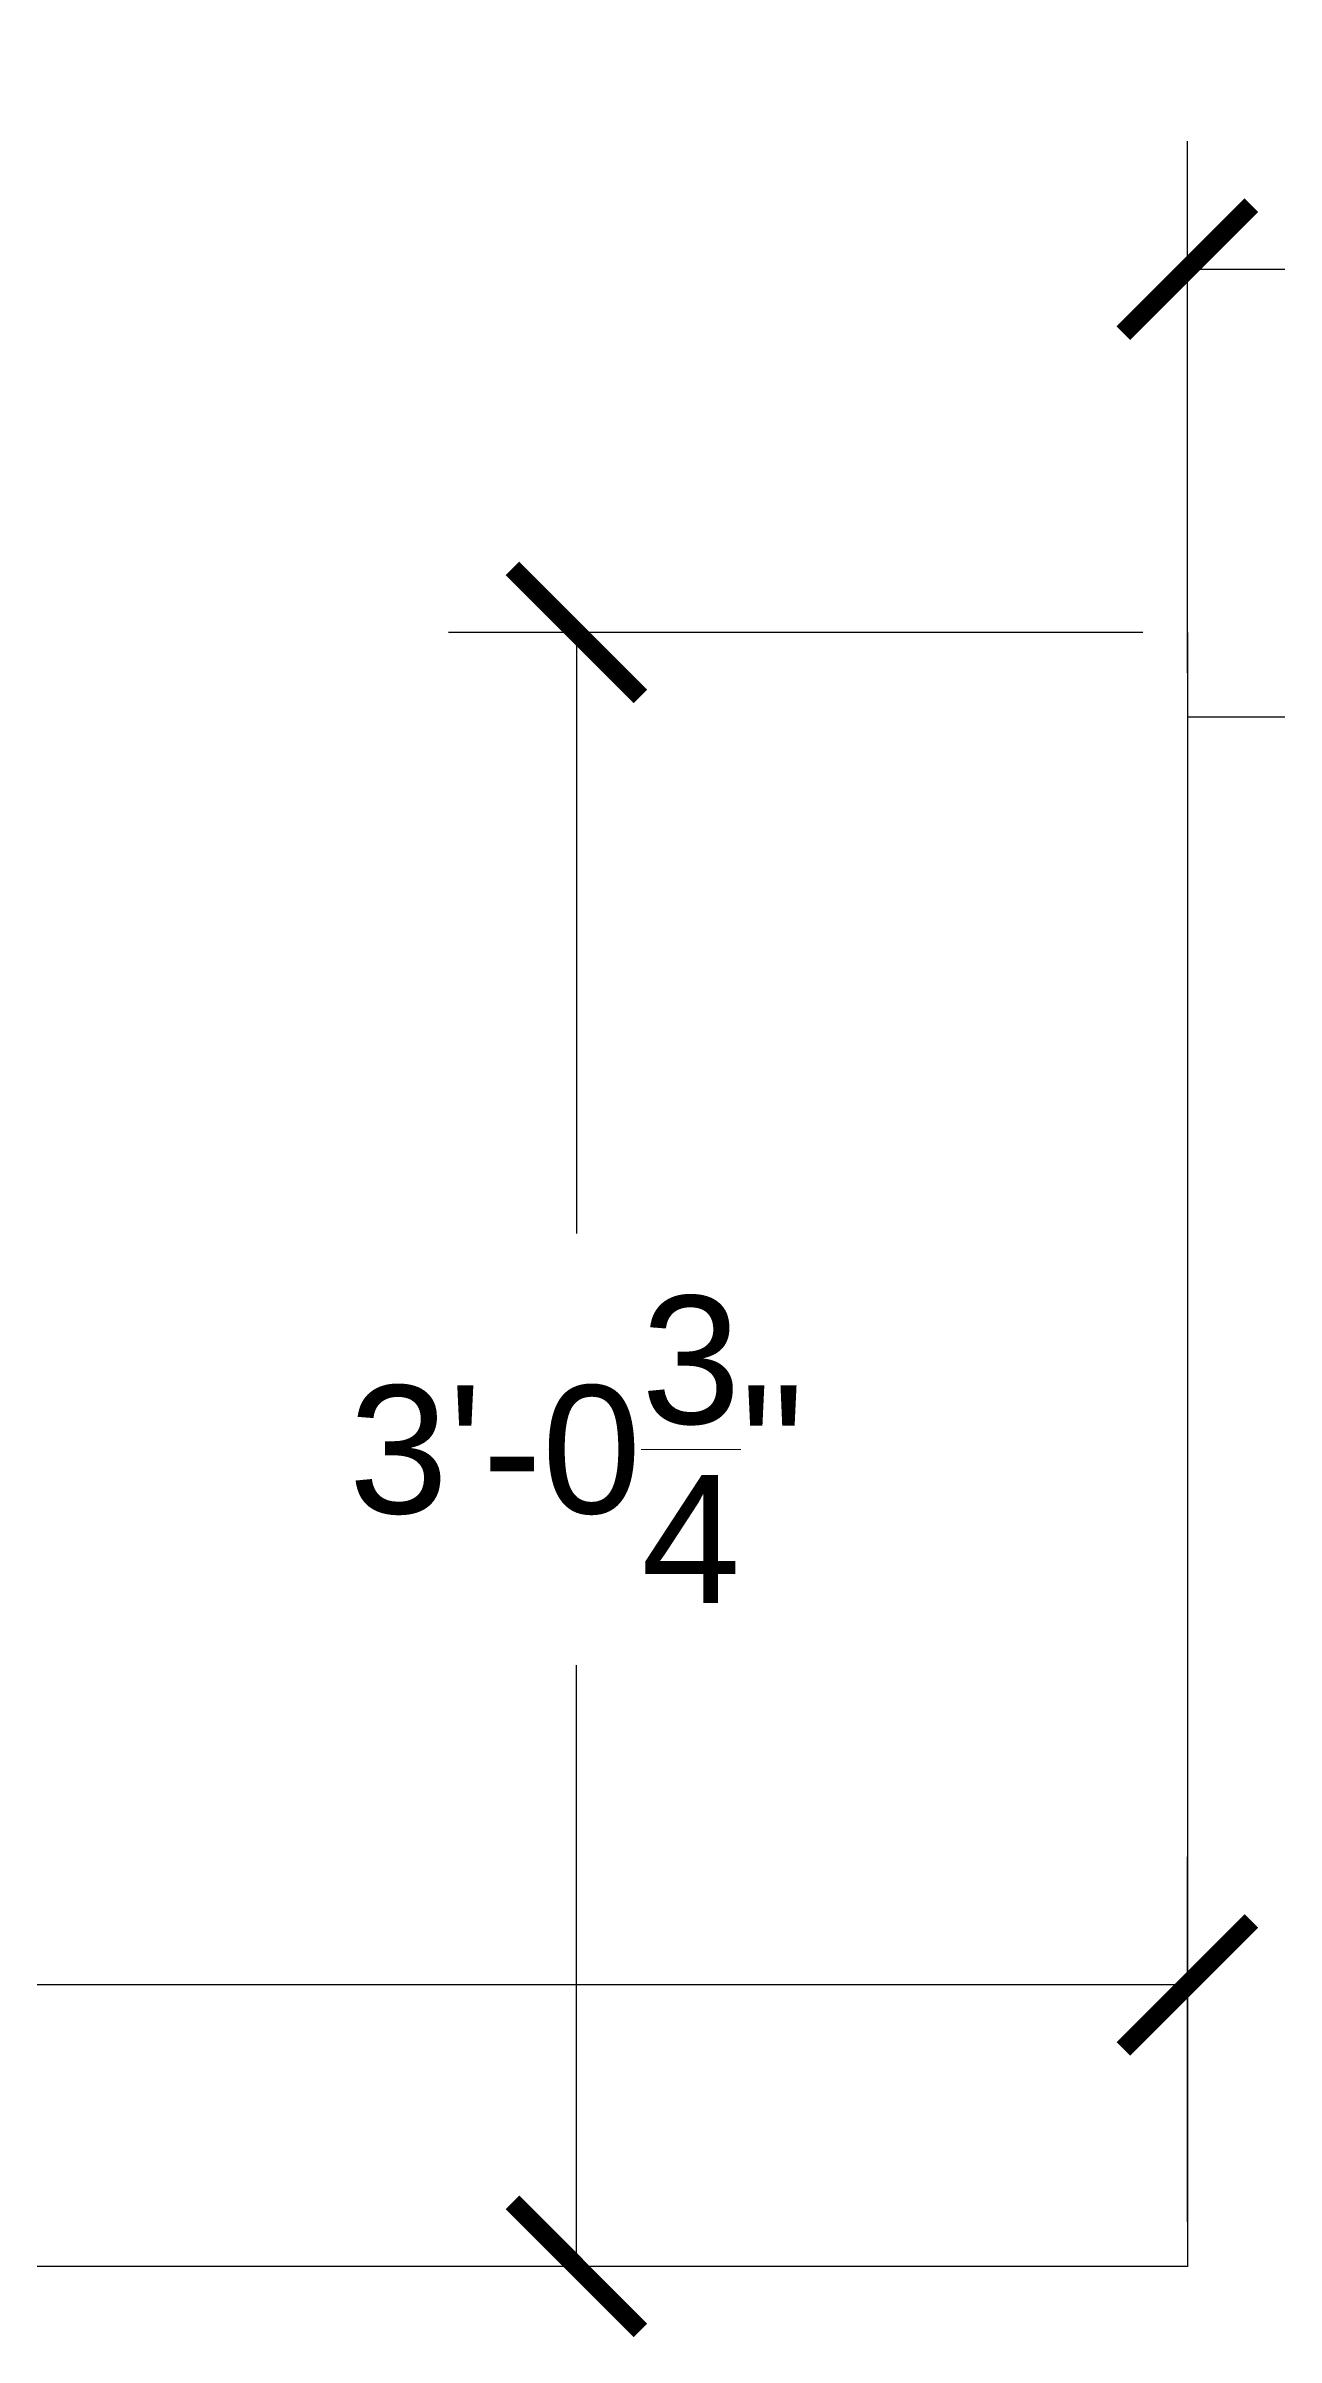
# Model space of a CAD drawing. Header units: inches. Extents: x -489 to -18, y 573 to 1091.
# Drawn here: x -155 to -127.3, y 813.2 to 864.7 of the extents above; entities that cross this region are included whole.
import ezdxf

# ---------------------------------------------------------------- set-up
doc = ezdxf.new("R2010")
doc.units = ezdxf.units.IN
doc.header["$MEASUREMENT"] = 0
doc.linetypes.add('ACAD_ISO02W100', pattern=[15, 12, -3])
doc.layers.get('0').update_dxf_attribs({"color": 1, "lineweight": 9})
doc.layers.add('A101-Dimensions', color=7, linetype='Continuous', lineweight=9)
doc.layers.add('A101-Floorplan-1st-floor', color=7, linetype='Continuous', lineweight=9)
doc.styles.add('Annotative', font='Arial.ttf')
doc.dimstyles.new('Annotative', dxfattribs={"dimtxt": 0.18, "dimasz": 0.18, "dimexe": 0.18, "dimexo": 0.0625, "dimgap": 0.09, "dimtad": 0, "dimtih": 1, "dimtoh": 1, "dimdec": 4, "dimzin": 0, "dimdsep": 46, "dimlunit": 4, "dimtxsty": 'Annotative', "dimblk": 'ARCHTICK', "dimblk1": 'ARCHTICK', "dimblk2": 'ARCHTICK', "dimcen": 0.09, "dimadec": 0, "dimazin": 0, "dimtfac": 1, "dimtdec": 4, "dimtofl": 0, "dimtmove": 0, "dimatfit": 3, "dimldrblk": 'ARCHTICK', "dimfxl": 1, "dimtolj": 1, "dimtzin": 0, "dimarcsym": 0})

# ---------------------------------------------------------------- blocks, each defined once
blk = doc.blocks.new('_ArchTick')
at = {"color": 0, "linetype": 'ByBlock', "lineweight": 30, "const_width": 0.15}
blk.add_lwpolyline([(-0.5, -0.5), (0.5, 0.5)], dxfattribs=at)
blk = doc.blocks.new('*D512')
at = {"layer": 'A101-Dimensions', "color": 0, "lineweight": -2, "transparency": 16777216}
for p, q in [((-129.318, 850.594), (-129.318, 862.553)), ((-24.886, 850.594), (-24.886, 862.553)), ((-129.318, 859.673), (-84.394, 859.673)), ((-24.886, 859.673), (-69.81, 859.673))]:
    blk.add_line(p, q, dxfattribs=at)
at = {"layer": 'A101-Dimensions', "color": 0, "lineweight": -2, "transparency": 16777216, "xscale": 2.88, "yscale": 2.88, "zscale": 2.88, "rotation": 180}
blk.add_blockref('_ArchTick', (-129.318, 859.673), dxfattribs=at)
at = {"layer": 'A101-Dimensions', "color": 0, "lineweight": -2, "transparency": 16777216, "xscale": 2.88, "yscale": 2.88, "zscale": 2.88}
blk.add_blockref('_ArchTick', (-24.886, 859.673), dxfattribs=at)
at = {"layer": 'A101-Dimensions', "color": 0, "lineweight": 5, "transparency": 16777216, "insert": (-77.102, 859.673), "char_height": 2.88, "attachment_point": 5, "style": 'Annotative'}
blk.add_mtext('\\A1;8\'-8{\\H1x;\\S7/16;}"', dxfattribs=at)
blk = doc.blocks.new('*D509')
at = {"layer": 'A101-Dimensions', "color": 0, "lineweight": -2, "transparency": 16777216}
for p, q in [((-268.068, 815.743), (-268.068, 823.954)), ((-129.318, 815.743), (-129.318, 823.954)), ((-268.068, 821.074), (-206.037, 821.074)), ((-129.318, 821.074), (-191.35, 821.074))]:
    blk.add_line(p, q, dxfattribs=at)
at = {"layer": 'A101-Dimensions', "color": 0, "lineweight": -2, "transparency": 16777216, "xscale": 2.88, "yscale": 2.88, "zscale": 2.88, "rotation": 180}
blk.add_blockref('_ArchTick', (-268.068, 821.074), dxfattribs=at)
at = {"layer": 'A101-Dimensions', "color": 0, "lineweight": -2, "transparency": 16777216, "xscale": 2.88, "yscale": 2.88, "zscale": 2.88}
blk.add_blockref('_ArchTick', (-129.318, 821.074), dxfattribs=at)
at = {"layer": 'A101-Dimensions', "color": 0, "lineweight": 5, "transparency": 16777216, "insert": (-198.693, 821.074), "char_height": 2.88, "attachment_point": 5, "style": 'Annotative'}
blk.add_mtext('\\A1;11\'-6{\\H1x;\\S3/4;}"', dxfattribs=at)
blk = doc.blocks.new('*D539')
at = {"layer": 'A101-Dimensions', "color": 0, "lineweight": -2, "transparency": 16777216}
for p, q in [((-130.318, 851.5), (-145.946, 851.5)), ((-143.066, 851.5), (-143.066, 837.978)), ((-143.066, 814.743), (-143.066, 828.264)), ((-130.318, 814.743), (-145.946, 814.743))]:
    blk.add_line(p, q, dxfattribs=at)
at = {"layer": 'A101-Dimensions', "color": 0, "lineweight": -2, "transparency": 16777216, "xscale": 2.88, "yscale": 2.88, "zscale": 2.88}
for p, rotation in [((-143.066, 851.5), 90), ((-143.066, 814.743), 270)]:
    blk.add_blockref('_ArchTick', p, dxfattribs=dict(at, rotation=rotation))
at = {"layer": 'A101-Dimensions', "color": 0, "lineweight": 5, "transparency": 16777216, "insert": (-143.066, 833.121), "char_height": 2.88, "attachment_point": 5, "style": 'Annotative'}
blk.add_mtext('\\A1;3\'-0{\\H1x;\\S3/4;}"', dxfattribs=at)

msp = doc.modelspace()

# ---------------------------------------------------------------- linework, layer by layer
at = {"layer": 'A101-Floorplan-1st-floor', "linetype": 'ACAD_ISO02W100', "lineweight": -3}
msp.add_line((-24.88599, 851.49979), (-129.31809, 851.49979), dxfattribs=at)
at = {"layer": 'A101-Floorplan-1st-floor', "lineweight": -3}
msp.add_lwpolyline([(-129.31809, 851.49979), (-129.31809, 814.74286), (-268.06809, 814.74286), (-268.06809, 1071.74979), (-24.88599, 1071.74979), (-24.88599, 849.59354), (-129.31809, 849.59354)], dxfattribs=at)

# ---------------------------------------------------------------- dimensions: what is measured, and where the dimension line sits
at = {"layer": 'A101-Dimensions', "lineweight": 5}
for base, p1, p2, picture, middle in [((-129.31809, 859.67316), (-24.88599, 849.59354), (-129.31809, 849.59354), '*D512', (-77.10204, 859.67316)), ((-268.06809, 821.07379), (-129.31809, 814.74286), (-268.06809, 814.74286), '*D509', (-198.69309, 821.07379))]:
    dim = msp.add_linear_dim(base=base, p1=p1, p2=p2, dimstyle='Annotative', dxfattribs=at)
    dim.commit()
    dim.dimension.update_dxf_attribs({"geometry": picture, "text_midpoint": middle})
dim = msp.add_linear_dim(base=(-143.06554, 814.74286), p1=(-129.31809, 851.49979), p2=(-129.31809, 814.74286), angle=90, dimstyle='Annotative', dxfattribs=at)
dim.commit()
dim.dimension.update_dxf_attribs({"geometry": '*D539', "text_midpoint": (-143.06554, 833.12133)})

doc.saveas('drawing.dxf')
